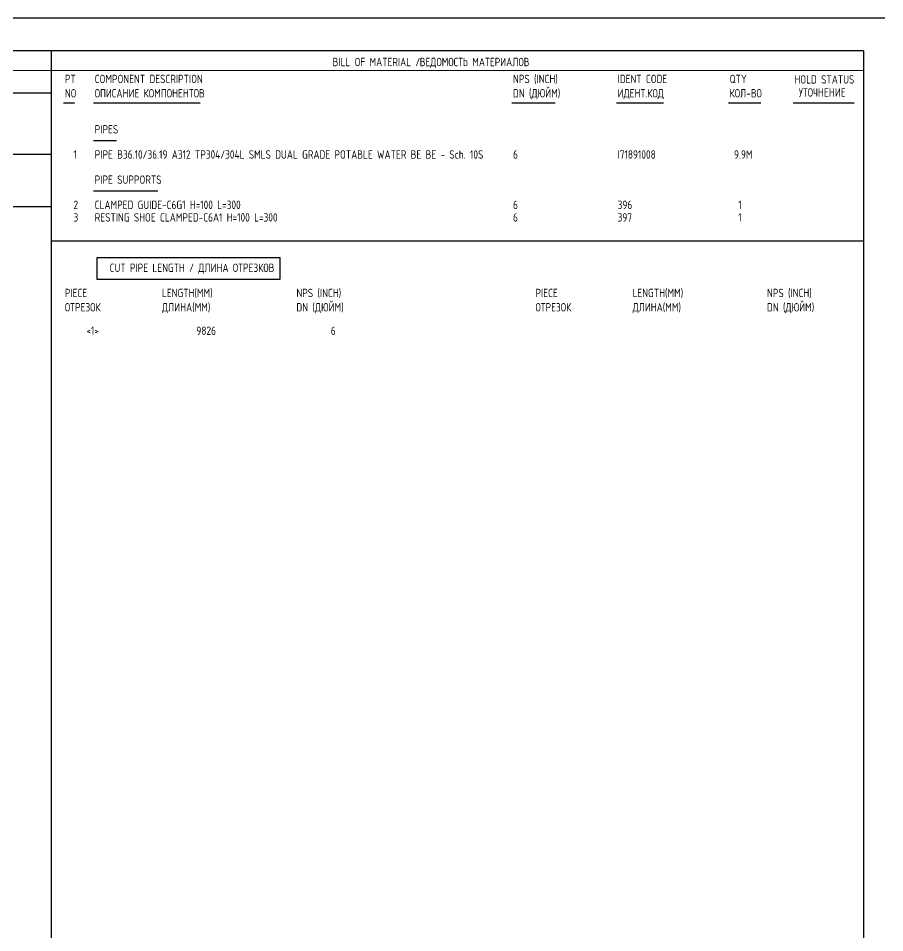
# Model space of a CAD drawing. Extents: x -1005 to 594, y -998 to 420.
# Drawn here: x 395.2 to 594, y 210 to 420 of the extents above; entities that cross this region are included whole.
import ezdxf

# ---------------------------------------------------------------- set-up
doc = ezdxf.new("R2010")
doc.units = 0
doc.styles.add('TTFN17', font='GOST type A')

msp = doc.modelspace()

# ---------------------------------------------------------------- linework, layer by layer
at = {"layer": 'GT_1', "flags": 128}
for points in [[(594, 420), (0, 420)], [(589.1, 412.5), (25.4, 412.5)], [(402.7, 412.5), (402.7, 7.5)], [(589.1, 412.5), (589.1, 7.5)], [(589.1, 408), (162.7, 407.9)], [(190.3, 402.9), (402.7, 402.9)], [(408.05, 400.53), (405.56, 400.53)], [(436.89, 400.53), (412.41, 400.53)], [(518.37, 400.53), (508.41, 400.53)], [(543.2, 400.53), (532.41, 400.53)], [(565.6, 400.53), (558.13, 400.53)], [(587, 400.5), (573, 400.5)], [(417.67, 391.85), (412.41, 391.85)], [(402.7, 388.7), (226.9, 388.7)], [(427.21, 380.29), (412.41, 380.29)], [(402.7, 376.7), (25.4, 376.7)], [(402.7, 368.88), (589, 368.88)], [(413.27, 365.1), (455.2, 365.1), (455.2, 360.05), (413.27, 360.05), (413.27, 365.1)]]:
    msp.add_lwpolyline(points, dxfattribs=at)

# ---------------------------------------------------------------- texts
at = {"layer": 'GT_1', "style": 'TTFN17'}
for s, height, p in [('BILL OF MATERIAL /', 1.925, (467.29, 409)), ('ВЕДОМОСТЬ МАТЕРИАЛОВ', 1.925, (487.29, 409)), ('PT', 1.925, (405.85, 405.11)), ('COMPONENT DESCRIPTION', 1.925, (412.7, 405.11)), ('NPS (INCH)', 1.925, (508.7, 405.11)), ('IDENT CODE', 1.925, (532.7, 405.11)), ('QTY', 1.925, (558.42, 405.11)), ('HOLD STATUS', 1.925, (573.29, 405)), ('NO', 1.925, (405.85, 401.82)), ('ОПИСАНИЕ КОМПОНЕНТОВ', 1.925, (412.7, 401.82)), ('DN (ДЮЙМ)', 1.925, (508.7, 401.82)), ('ИДЕНТ.КОД', 1.925, (532.7, 401.82)), ('КОЛ-ВО', 1.925, (558.42, 401.82)), ('УТОЧНЕНИЕ', 1.925, (574.29, 402)), ('PIPES', 1.925, (412.7, 393.54)), ('  1', 1.925, (405.85, 387.76)), ('PIPE B36.10/36.19 A312 TP304/304L SMLS DUAL GRADE POTABLE WATER BE BE - Sch. 10S', 1.925, (412.7, 387.76)), ('6', 1.93, (508.7, 387.76)), ('I71891008', 1.925, (532.7, 387.76)), (' 9.9M', 1.925, (558.42, 387.76)), ('PIPE SUPPORTS', 1.925, (412.7, 381.98)), ('  2', 1.925, (405.85, 376.2)), ('CLAMPED GUIDE-C6G1 H=100 L=300', 1.925, (412.7, 376.2)), ('6', 1.93, (508.7, 376.2)), ('396', 1.925, (532.7, 376.2)), ('  1', 1.925, (558.42, 376.2)), ('  3', 1.925, (405.85, 373.31)), ('RESTING SHOE CLAMPED-C6A1 H=100 L=300', 1.925, (412.7, 373.31)), ('6', 1.93, (508.7, 373.31)), ('397', 1.925, (532.7, 373.31)), ('  1', 1.925, (558.42, 373.31)), ('CUT PIPE LENGTH / ДЛИНА ОТРЕЗКОВ', 1.925, (416.13, 361.74)), ('PIECE', 1.925, (405.85, 355.96)), ('LENGTH(MM)', 1.925, (428.13, 355.96)), ('NPS (INCH)', 1.925, (458.99, 355.96)), ('PIECE', 1.925, (513.85, 355.96)), ('LENGTH(MM)', 1.925, (536.13, 355.96)), ('NPS (INCH)', 1.925, (566.99, 355.96)), ('DN (ДЮЙМ)', 1.925, (458.99, 352.67)), ('DN (ДЮЙМ)', 1.925, (566.99, 352.67)), ('ОТРЕЗОК', 1.925, (405.85, 352.67)), ('ДЛИНА(MM)', 1.925, (428.13, 352.67)), ('ОТРЕЗОК', 1.925, (513.85, 352.67)), ('ДЛИНА(MM)', 1.925, (536.13, 352.67)), ('     <1>', 1.925, (405.85, 347.29)), ('        9826', 1.925, (428.13, 347.29)), ('        6', 1.925, (458.99, 347.29))]:
    msp.add_text(s, height=height, dxfattribs=at).set_placement(p)

doc.saveas('drawing.dxf')
